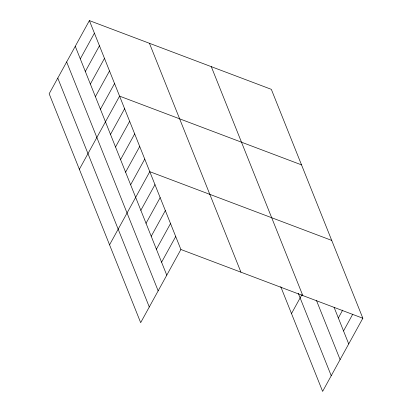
<?xml version="1.0" encoding="UTF-8"?>
<svg xmlns="http://www.w3.org/2000/svg" width="412" height="412" viewBox="0 0 412 412"><rect width="100%" height="100%" fill="white"/><g stroke="black" fill="none" stroke-linecap="round" stroke-linejoin="round"><path stroke-width="0.62" d="M89.383 20.6L49.162 93.766L140.672 322.658L180.894 249.492L89.383 20.6L271.328 89.342L362.838 318.234L322.617 391.4L280.747 286.68M80.294 58.875L94.415 33.187M85.33 71.467L99.452 45.778M90.362 84.053L104.483 58.365M95.393 96.64L109.515 70.957M100.43 109.231L114.551 83.543M79.356 169.301L119.583 96.135L301.527 164.877M110.493 134.41L124.615 108.722M115.53 146.996L129.651 121.313M120.561 159.588L134.683 133.9M125.593 172.175L139.714 146.492M130.63 184.767L144.751 159.078M109.556 244.836L149.783 171.67L331.727 240.407M140.847 210.326L154.969 184.638M146.033 223.294L160.155 197.611M151.219 236.267L165.341 210.578M156.405 249.234L170.527 223.551M161.586 262.207L175.708 236.519M291.5 313.578L301.955 294.57M338.35 317.976L342.645 310.159M343.536 330.949L352.744 314.196M180.894 249.492L362.838 318.234M334.106 307.367L348.717 343.917M316.534 300.631L340.106 359.588M211.289 66.656L302.799 295.548M298.288 293.329L331.233 375.729M149.427 43.286L240.938 272.178M75.262 46.288L166.772 275.175M66.651 61.955L158.162 290.846M57.773 78.1L149.283 306.992"/></g></svg>
